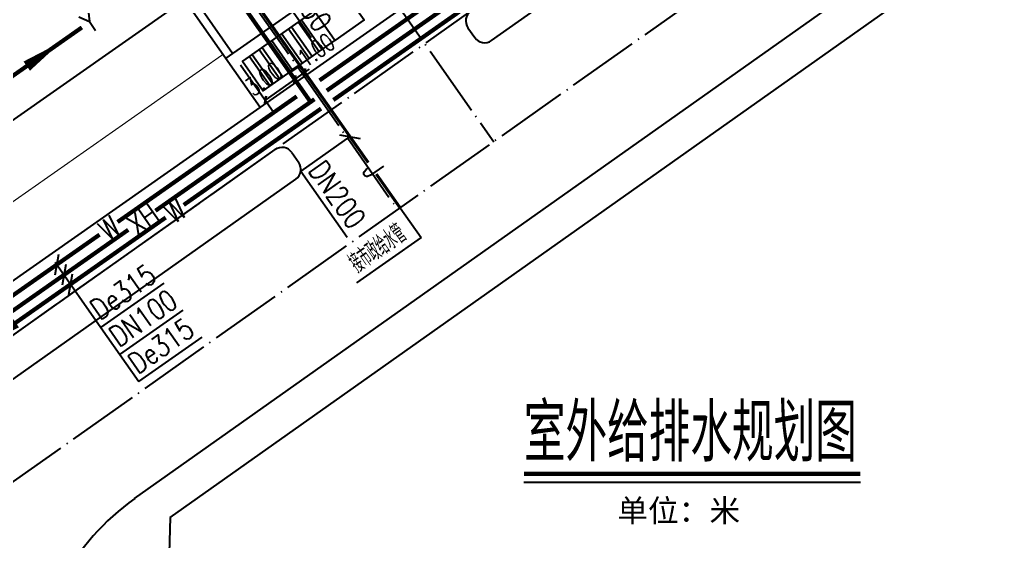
# Model space of a CAD drawing. Extents: x 36524853 to 36525459, y 2743936 to 2747542.
# Drawn here: x 36524991.2 to 36525074.1, y 2744754.4 to 2744797.9 of the extents above; entities that cross this region are included whole.
import ezdxf

# ---------------------------------------------------------------- set-up
doc = ezdxf.new("R2010")
doc.units = 0
doc.header["$LTSCALE"] = 1000
doc.header["$MEASUREMENT"] = 0
for name, pattern in [('DASH', [0.35, 0.25, -0.1]), ('DASHDOT', [25.4, 12.7, -6.35, 0, -6.35]), ('DOTE', [2.42, 2, -0.2, 0.02, -0.2])]:
    doc.linetypes.add(name, pattern=pattern)
for name, color, linetype in [('0-用地红线', 1, 'DOTE'), ('0-规划地下室', 2, 'Continuous'), ('0-规划建筑', 34, 'Continuous'), ('0-规划道路', 4, 'Continuous'), ('0-规划道路中线', 211, 'DASHDOT'), ('DIM_SYMB', 3, 'Continuous'), ('DIM_污水', 3, 'Continuous'), ('DIM_给水', 3, 'Continuous'), ('PIPE-污水', 2, 'Continuous'), ('PIPE-消防', 1, 'Continuous'), ('PIPE-给水', 3, 'Continuous'), ('PIPE-雨水', 130, 'Continuous'), ('PUB_TEXT', 7, 'Continuous'), ('SPACE', 33, 'Continuous'), ('TEXT_污水', 7, 'Continuous'), ('TEXT_消防', 7, 'Continuous'), ('TEXT_给水', 7, 'Continuous'), ('TEXT_雨水', 7, 'Continuous')]:
    doc.layers.add(name, color=color, linetype=linetype)
doc.styles.add('_TCH_DIM_T3', font='SIMPLEX', dxfattribs={"width": 0.705882, "bigfont": 'GBCBIG'})
doc.styles.add('_TCH_SPACE', font='SIMPLEX', dxfattribs={"bigfont": 'GBCBIG'})
doc.styles.add('_TWT_PIPEDN', font='SIMPLEX', dxfattribs={"width": 0.8, "height": 3.5, "bigfont": 'HZTXT'})
doc.styles.add('_TWT_PIPETEXT', font='SIMPLEX', dxfattribs={"width": 0.8, "height": 3.5, "bigfont": 'HZTXT'})
doc.styles.add('黑体', font='simhei.ttf')
doc.dimstyles.new('_TWT_ARCH_M_M&&1', dxfattribs={"dimtxt": 1.4875, "dimasz": 0.5, "dimexe": 1.25, "dimexo": 1.5, "dimgap": 0.63125, "dimtad": 1, "dimzin": 0, "dimdsep": 46, "dimtxsty": '_TCH_DIM_T3', "dimblk": 'ARCHTICK', "dimcen": 0.09, "dimclrt": 7, "dimazin": 2, "dimtfac": 1, "dimtdec": 0, "dimtix": 1, "dimtmove": 2, "dimatfit": 3, "dimfxl": 0, "dimtolj": 1, "dimtzin": 0, "dimarcsym": 0})

# ---------------------------------------------------------------- blocks, each defined once
blk = doc.blocks.new('分析图底图')
at = {"layer": '0-用地红线', "color": 251, "ltscale": 0.003, "flags": 128}
blk.add_lwpolyline([(39.256, -69.856), (42.294, -39.938), (16.467, -17.956), (-36.186, -55.045), (-97.634, -98.13), (-100.179, -101.322), (-67.597, -127.144), (-42.667, -127.824), (39.256, -69.856)], close=True, dxfattribs=at)
at = {"layer": '0-规划地下室', "color": 251, "linetype": 'DASH', "ltscale": 0.003, "const_width": 0.1}
blk.add_lwpolyline([(-39.703, -114.547), (-15.139, -97.324), (-18.01, -93.23), (-3.272, -82.896), (-0.401, -86.99), (32.841, -63.682), (29.971, -59.588), (37.844, -54.068), (38.243, -50.135), (21.302, -25.973), (12.213, -32.346), (11.811, -31.773), (10.665, -32.576), (9.115, -30.366), (1.582, -35.647), (3.534, -38.431), (-12.973, -50.005), (-14.925, -47.221), (-22.13, -52.273), (-23.68, -50.063), (-90.378, -96.829)], dxfattribs=at)
at = {"layer": '0-规划建筑', "color": 251}
for p, q in [((-8.604, -94.452), (-6.882, -96.908)), ((-9.669, -95.198), (-7.946, -97.654)), ((-9.423, -95.026), (-7.701, -97.482)), ((-8.85, -94.624), (-7.127, -97.08)), ((-10.487, -95.772), (-8.765, -98.229)), ((-10.242, -95.6), (-8.519, -98.056)), ((-12.125, -96.92), (-10.403, -99.377)), ((-11.879, -96.748), (-10.157, -99.204)), ((-11.306, -96.346), (-9.584, -98.803)), ((-11.06, -96.174), (-9.338, -98.63)), ((-12.944, -97.494), (-11.221, -99.951)), ((-12.698, -97.322), (-10.976, -99.779))]:
    blk.add_line(p, q, dxfattribs=at)
for points in [[(-12.039, -101.746), (2.699, -91.412), (-0.172, -87.318), (-14.91, -97.652)], [(-7.54, -93.705), (-13.517, -97.896), (-11.795, -100.353), (-5.817, -96.162)]]:
    blk.add_lwpolyline(points, dxfattribs=at)
for points in [[(-7.54, -93.705), (-5.083, -91.983), (-3.361, -94.439), (-5.817, -96.162)], [(-73.463, -104.632), (-82.859, -111.22), (-66.517, -124.172), (-44.867, -124.763), (-12.039, -101.746), (-18.354, -92.739), (-48.204, -113.668), (-62.555, -113.276)]]:
    blk.add_lwpolyline(points, close=True, dxfattribs=at)
at = {"layer": '0-规划道路', "color": 251}
for p, q in [((7.262, -96.17), (43.979, -70.189)), ((-22.513, -134.389), (49.046, -83.753)), ((-19.558, -135.973), (50.779, -86.202)), ((-14.337, -97.25), (-19.273, -90.209)), ((5.291, -95.109), (5.865, -95.928)), ((-42.667, -127.824), (-10.794, -105.271)), ((-9.397, -105.513), (-8.823, -106.332)), ((-43.388, -132.01), (-9.065, -107.722)), ((-19.558, -135.973), (-20.406, -164.928))]:
    blk.add_line(p, q, dxfattribs=at)
for centre, radius, start, end in [((6.11, -94.535), 1, 125.2834, 215.03674), ((6.684, -95.354), 1, 215.03674, 305.2834), ((-10.216, -106.087), 1, 35.03674, 125.2834), ((-9.642, -106.906), 1, 305.2834, 35.03674), ((-10.96, -150.715), 20, 125.2834, 231.35983)]:
    blk.add_arc(centre, radius, start, end, dxfattribs=at)
at = {"layer": '0-规划道路中线', "color": 251, "linetype": 'DOTE', "ltscale": 0.003}
for p, q in [((-105.072, -184.233), (45.003, -78.039)), ((-10.435, -79.125), (7.44, -104.619)), ((-17.311, -86.389), (-0.56, -110.28))]:
    blk.add_line(p, q, dxfattribs=at)
blk = doc.blocks.new('_ArchTick')
at = {"color": 0, "linetype": 'ByBlock', "const_width": 0.4}
blk.add_lwpolyline([(-0.5, -0.5), (0.5, 0.5)], dxfattribs=at)
blk = doc.blocks.new('*D210')
at = {"layer": 'Defpoints', "color": 0, "transparency": 16777216}
for p in [(36525011.709, 2744797.057), (36525009.253, 2744795.335), (36525014.636, 2744792.882)]:
    blk.add_point(p, dxfattribs=at)
at = {"layer": 'DIM_给水', "color": 0, "lineweight": -2, "transparency": 16777216}
for p, q in [((36525012.57, 2744795.828), (36525015.354, 2744791.859)), ((36525010.115, 2744794.106), (36525012.898, 2744790.137)), ((36525012.18, 2744791.16), (36525014.636, 2744792.882))]:
    blk.add_line(p, q, dxfattribs=at)
at = {"layer": 'DIM_给水', "color": 0, "lineweight": -2, "transparency": 16777216, "xscale": 0.5, "yscale": 0.5, "zscale": 0.5}
for p, rotation in [((36525014.636, 2744792.882), 35.03673616147184), ((36525012.18, 2744791.16), 215.0367361614718)]:
    blk.add_blockref('_ArchTick', p, dxfattribs=dict(at, rotation=rotation))
at = {"layer": 'DIM_给水', "color": 7, "transparency": 16777216, "insert": (36525012.044, 2744792.936), "char_height": 1.4875, "attachment_point": 5, "rotation": 35.03674, "style": '_TCH_DIM_T3'}
blk.add_mtext('\\A1;3.00', dxfattribs=at)
blk = doc.blocks.new('*D211')
at = {"layer": 'Defpoints', "color": 0, "transparency": 16777216}
for p in [(36525011.709, 2744797.057), (36525012.528, 2744797.631), (36525015.456, 2744793.456)]:
    blk.add_point(p, dxfattribs=at)
at = {"layer": 'DIM_给水', "color": 0, "lineweight": -2, "transparency": 16777216}
for p, q in [((36525013.39, 2744796.403), (36525016.173, 2744792.433)), ((36525012.57, 2744795.828), (36525015.354, 2744791.859)), ((36525015.456, 2744793.456), (36525015.865, 2744793.743)), ((36525014.636, 2744792.882), (36525015.456, 2744793.456)), ((36525014.636, 2744792.882), (36525014.227, 2744792.595))]:
    blk.add_line(p, q, dxfattribs=at)
at = {"layer": 'DIM_给水', "color": 0, "lineweight": -2, "transparency": 16777216, "xscale": 0.5, "yscale": 0.5, "zscale": 0.5}
for p, rotation in [((36525015.456, 2744793.456), 215.0367361966362), ((36525014.636, 2744792.882), 35.03673619663616)]:
    blk.add_blockref('_ArchTick', p, dxfattribs=dict(at, rotation=rotation))
at = {"layer": 'DIM_给水', "color": 7, "transparency": 16777216, "insert": (36525016.413, 2744795.333), "char_height": 1.4875, "attachment_point": 5, "rotation": 35.03674, "style": '_TCH_DIM_T3'}
blk.add_mtext('\\A1;1.00', dxfattribs=at)
blk = doc.blocks.new('A$C3F5D4E6F')
at = {"layer": 'DIM_SYMB'}
for points in [[(-67.539, -30.258, 0, 0, 0), (-64.592, -28.191, 0, 0.933, 0), (-67.458, -30.201, 0, 0, 0)], [(-67.221, -50.797, 0, 0, 0), (-71.244, -53.618, 0, 0.933, 0), (-68.378, -51.608, 0, 0, 0)]]:
    blk.add_lwpolyline(points, format="xyseb", dxfattribs=at)
at = {"layer": 'DIM_污水'}
for p, q in [((-65.095, -47.619), (-64.792, -45.895)), ((-65.087, -46.553), (-61.266, -52.003)), ((-64.192, -46.751), (-64.495, -48.474)), ((-63.947, -49.257), (-63.644, -47.533)), ((-61.266, -52.003), (-55.984, -48.3)), ((-59.687, -54.254), (-54.406, -50.551)), ((-61.266, -52.003), (-58.108, -56.506)), ((-58.108, -56.506), (-52.827, -52.803))]:
    blk.add_line(p, q, dxfattribs=at)
at = {"layer": 'DIM_给水'}
for p, q in [((-47.418, -22.535), (-43.715, -27.816)), ((-40.493, -36.082), (-44.598, -38.974)), ((-41.355, -35.933), (-39.63, -36.232)), ((-44.598, -38.974), (-44.598, -38.974)), ((-44.598, -38.974), (-40.731, -44.465)), ((-36.298, -42.038), (-34.563, -44.513)), ((-34.563, -44.513), (-39.948, -48.289))]:
    blk.add_line(p, q, dxfattribs=at)
at = {"layer": 'PIPE-污水', "linetype": 'DASH', "ltscale": 0.005, "const_width": 0.35}
for points in [[(-7.061, -8.615), (-41.879, -33.028)], [(-12.642, -10.086), (-43.031, -31.393)], [(-44.93, -32.724), (-59.883, -43.209)], [(-42.903, -33.746), (-54.363, -41.782)], [(-55.864, -42.834), (-97.176, -71.8)], [(-61.384, -44.262), (-80.45, -57.63)]]:
    blk.add_lwpolyline(points, dxfattribs=at)
at = {"layer": 'PIPE-消防', "const_width": 0.35}
for points in [[(-42.429, -32.248), (-10.176, -9.672)], [(-53.563, -19.236), (-43.778, -33.192)], [(-56.722, -42.269), (-43.778, -33.192)], [(-43.778, -33.192), (-43.453, -32.965)], [(-80.071, -58.64), (-58.988, -43.857)]]:
    blk.add_lwpolyline(points, dxfattribs=at)
at = {"layer": 'PIPE-给水', "const_width": 0.25}
for points in [[(-38.965, -38.251), (-48.965, -24.052)], [(-44.675, -30.133), (-45.508, -30.687)], [(-36.298, -42.038), (-38.294, -39.205)]]:
    blk.add_lwpolyline(points, dxfattribs=at)
at = {"layer": 'PIPE-雨水', "linetype": 'DASH', "ltscale": 0.005, "const_width": 0.35}
blk.add_lwpolyline([(-62.857, -26.974), (-85.055, -42.539)], dxfattribs=at)
at = {"layer": 'DIM_污水', "color": 7, "style": '_TWT_PIPEDN', "width": 0.8}
for s, p in [('De315', (-61.348, -51.45)), ('DN100', (-59.769, -53.701)), ('De315', (-58.19, -55.953))]:
    blk.add_text(s, height=1.75, rotation=35.03674, dxfattribs=at).set_placement(p)
at = {"layer": 'DIM_给水', "color": 7}
for s, height, rotation, style, width, p in [('DN150', 1.75, 305.03674, '_TWT_PIPEDN', 0.8, (-46.865, -22.452)), ('DN200', 1.75, 305.15537, '_TWT_PIPEDN', 0.8, (-44.046, -38.89)), ('接市政给水管', 1.6879, 35.03674, '_TCH_DIM_T3', 0.705882, (-39.82, -47.558))]:
    blk.add_text(s, height=height, rotation=rotation, dxfattribs=dict(at, style=style, width=width)).set_placement(p)
at = {"layer": 'TEXT_污水', "style": '_TWT_PIPETEXT', "width": 0.8}
for p in [(-55.157, -43.407), (-60.677, -44.835)]:
    blk.add_text('W', height=1.75, rotation=35.03674, dxfattribs=at).set_placement(p)
at = {"layer": 'TEXT_消防', "style": '_TWT_PIPETEXT', "width": 0.8}
blk.add_text('XH', height=1.75, rotation=35.03674, dxfattribs=at).set_placement((-58.281, -44.43))
at = {"layer": 'TEXT_给水', "style": '_TWT_PIPETEXT', "width": 0.8}
blk.add_text('J', height=1.75, rotation=305.15537, dxfattribs=at).set_placement((-39.537, -38.959))
at = {"layer": 'TEXT_雨水', "style": '_TWT_PIPETEXT', "width": 0.8}
blk.add_text('Y', height=1.75, rotation=35.03674, dxfattribs=at).set_placement((-62.15, -27.547))
at = {"layer": 'DIM_给水'}
for base, p1, p2, picture, middle in [((-45.093, -31.317), (-50.476, -28.865), (-48.02, -27.143), '*D210', (-47.686, -31.263)), ((-44.274, -30.743), (-48.02, -27.143), (-47.201, -26.568), '*D211', (-43.316, -28.866))]:
    dim = blk.add_linear_dim(base=base, p1=p1, p2=p2, angle=35.03674, dimstyle='_TWT_ARCH_M_M&&1', dxfattribs=at)
    dim.commit()
    dim.dimension.update_dxf_attribs({"geometry": picture, "text_midpoint": middle, "dimtype": 129, "insert": (-36525059.729, -2744824.199)})

msp = doc.modelspace()

# ---------------------------------------------------------------- linework, layer by layer
at = {"layer": 'DIM_SYMB', "linetype": 'Continuous', "const_width": 0.35}
msp.add_lwpolyline([(36525033.236, 2744759.99), (36525061.311, 2744759.99)], dxfattribs=at)
at = {"layer": 'DIM_SYMB', "linetype": 'Continuous'}
msp.add_lwpolyline([(36525033.236, 2744759.29), (36525061.311, 2744759.29)], dxfattribs=at)

# ---------------------------------------------------------------- block references
msp.add_blockref('分析图底图', (36525023.274, 2744892.302))
at = {"layer": 'SPACE'}
msp.add_blockref('A$C3F5D4E6F', (36525059.215, 2744824.199), dxfattribs=at)

# ---------------------------------------------------------------- texts
at = {"layer": 'DIM_SYMB', "color": 7, "linetype": 'Continuous', "style": '_TCH_SPACE'}
msp.add_text('室外给排水规划图', height=4.8227, dxfattribs=at).set_placement((36525033.236, 2744761.01))
at = {"layer": 'PUB_TEXT', "style": '黑体'}
msp.add_text('单位：米', height=1.8776, dxfattribs=at).set_placement((36525041.029, 2744755.975))

doc.saveas('drawing.dxf')
